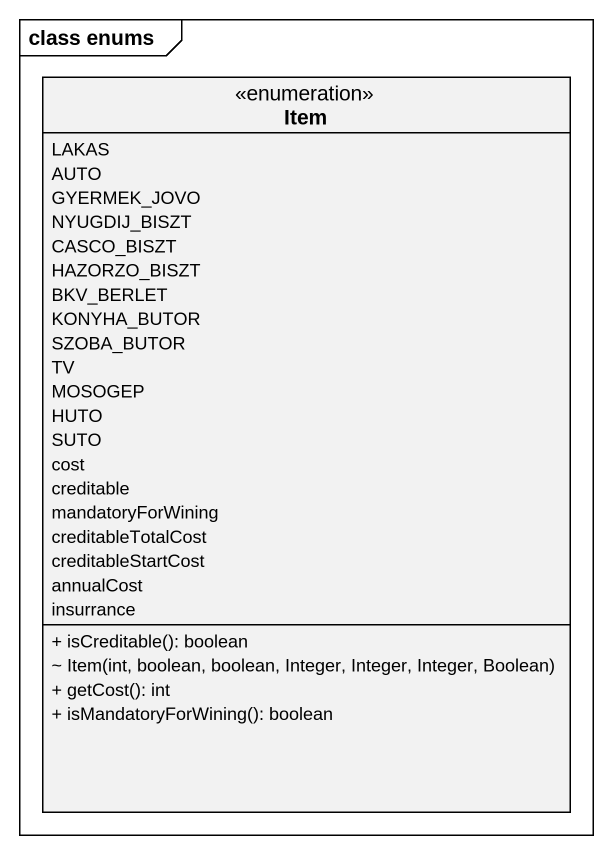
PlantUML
@startuml
mainframe class enums
hide circle
hide empty members
skinparam classAttributeIconSize 0
enum Item {
  LAKAS
  AUTO
  GYERMEK_JOVO
  NYUGDIJ_BISZT
  CASCO_BISZT
  HAZORZO_BISZT
  BKV_BERLET
  KONYHA_BUTOR
  SZOBA_BUTOR
  TV
  MOSOGEP
  HUTO
  SUTO
  cost
  creditable
  mandatoryForWining
  creditableTotalCost
  creditableStartCost
  annualCost
  insurrance
  + isCreditable(): boolean
  ~ Item(int, boolean, boolean, Integer, Integer, Integer, Boolean)
  + getCost(): int
  + isMandatoryForWining(): boolean
}
@enduml
